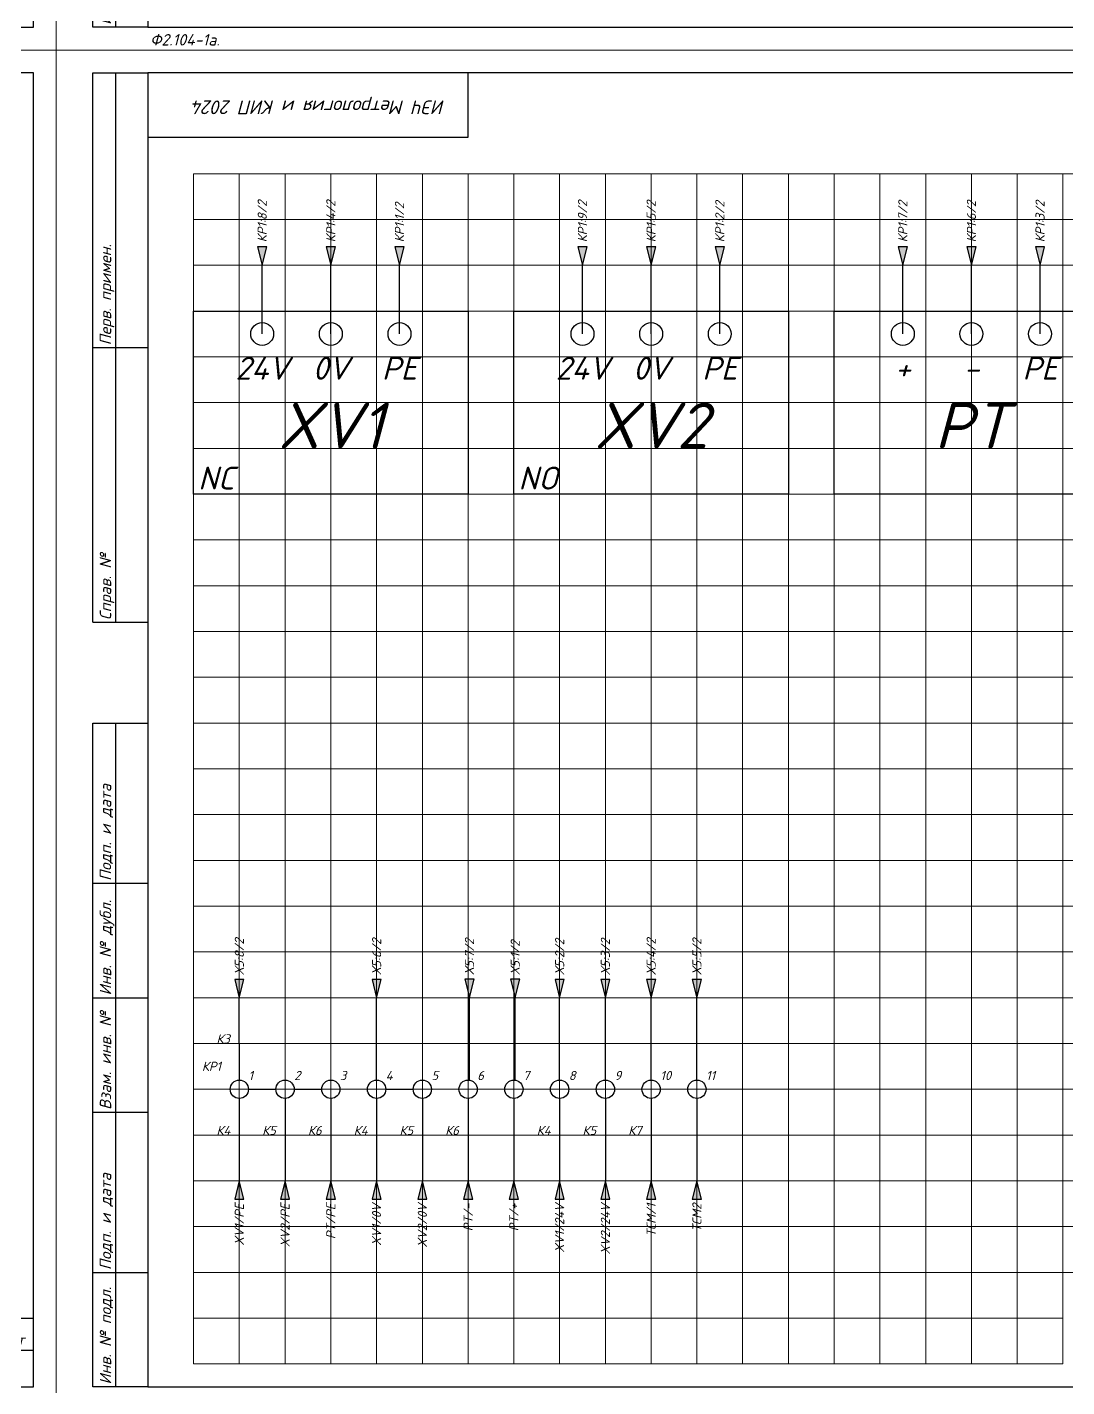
# Model space of a CAD drawing. Header units: millimetres. Extents: x 0 to 53000, y -591 to 24400.
# Drawn here: x 7153.6 to 7380.8, y -289 to 8 of the extents above; entities that cross this region are included whole.
import ezdxf
from ezdxf.enums import TextEntityAlignment as Align

# ---------------------------------------------------------------- set-up
doc = ezdxf.new("R2010")
doc.units = ezdxf.units.MM
for name, color, linetype, lineweight in [('4', 4, 'Continuous', 15), ('Основная', 7, 'Continuous', 30), ('Тонкая для кабелей', 7, 'Continuous', 15)]:
    doc.layers.add(name, color=color, linetype=linetype, lineweight=lineweight)
doc.layers.add('Обозначения контактов', color=7, linetype='Continuous')
doc.layers.add('Привязки', color=2, linetype='Continuous', lineweight=0, plot=False, transparency=0.8)
doc.layers.add('рамка', color=253, linetype='Continuous', lineweight=5, transparency=0.8)
doc.styles.add('WD_IEC', font='ISOCP2.shx', dxfattribs={"width": 0.9, "height": 4})
doc.styles.add('текст', font='isocpeui.ttf')

# ---------------------------------------------------------------- blocks, each defined once
blk = doc.blocks.new('*U110')
for p, q in [((8, 232), (8, 292)), ((8, 292), (20, 292)), ((13, 232), (13, 292)), ((90, 292), (90, 292)), ((90, 292), (90, 292)), ((90, 278), (90, 292)), ((90, 292), (90, 292)), ((90, 292), (90, 292)), ((90, 292), (90, 292)), ((20, 278), (90, 278)), ((8, 232), (20, 232)), ((8, 172), (8, 232)), ((13, 172), (13, 232)), ((8, 172), (20, 172)), ((8, 115), (8, 150)), ((8, 150), (20, 150)), ((13, 115), (13, 150)), ((8, 90), (8, 115)), ((8, 115), (20, 115)), ((13, 90), (13, 115)), ((8, 65), (8, 90)), ((8, 90), (20, 90)), ((13, 65), (13, 90)), ((8, 30), (8, 65)), ((8, 65), (20, 65)), ((13, 30), (13, 65)), ((8, 5), (8, 30)), ((8, 30), (20, 30)), ((13, 5), (13, 30)), ((230, 20), (415, 20)), ((230, 20), (230, 5)), ((237, 20), (237, 5)), ((247, 20), (247, 5)), ((270, 20), (270, 5)), ((285, 20), (285, 5)), ((295, 20), (295, 5)), ((405, 20), (405, 5)), ((415, 20), (415, 20)), ((415, 20), (415, 20)), ((405, 13), (415, 13)), ((230, 10), (295, 10)), ((20, 5), (8, 5)), ((230, 5), (295, 5)), ((415, 5), (415, 5)), ((415, 5), (415, 5)), ((415, 5), (415, 5)), ((415, 5), (415, 5)), ((415, 5), (415, 5)), ((415, 5), (415, 5)), ((415, 5), (415, 5))]:
    blk.add_line(p, q)
blk.add_lwpolyline([(20, 5), (415, 5), (415, 292), (20, 292)], close=True)
at = {"layer": '4'}
for p, q in [((230, 15), (295, 15)), ((415, 5), (415, 5)), ((415, 5), (415, 5)), ((415, 5), (415, 5)), ((415, 5), (415, 5)), ((415, 5), (415, 5)), ((415, 5), (415, 5)), ((415, 5), (415, 5)), ((415, 5), (415, 5)), ((415, 5), (415, 5))]:
    blk.add_line(p, q, dxfattribs=at)
at = {"layer": 'Привязки'}
blk.add_lwpolyline([(0, 0), (420, 0), (420, 297), (0, 297)], close=True, dxfattribs=at)
at = {"layer": 'рамка'}
blk.add_lwpolyline([(0, 297), (420, 297), (420, 0), (0, 0)], close=True, dxfattribs=at)
at = {"style": 'текст'}
for s, p in [('Перв. примен.', (12, 232.5)), ('Справ. №', (12, 172.5)), ('Подп. и дата', (12, 115.5)), ('Инв. № дубл.', (12, 90.5)), ('Взам. инв. №', (12, 65.5)), ('Подп. и дата', (12, 30.5)), ('Инв. № подл.', (12, 5.5))]:
    blk.add_text(s, height=2.5, rotation=90, dxfattribs=at).set_placement(p)
for s, height, p in [('Лист', 2.5, (405.5, 14)), ('Изм.', 2.5, (230.5, 6)), ('Лист', 2.5, (237.5, 6)), ('№ Докум.', 2.5, (247.5, 6)), ('Подп.', 2.5, (270.5, 6)), ('Дата', 2.5, (285.5, 6)), ('Ф2.104-1.', 0.005, (20, 4.99)), ('Ф2.104-1а.', 2.5, (20.5, 1)), ('Формат', 2.5, (365.5, 1)), ('А3', 2.5, (380.5, 1)), ('Разраб.', 0.0000135, (415, 5)), ('Пров.', 0.0000135, (415, 5)), ('Т.контр.', 0.0000135, (415, 5)), ('Н.контр.', 0.0000135, (415, 5)), ('Утв.', 0.0000135, (415, 5)), ('Лит.', 0.0000135, (415, 5)), ('Масса', 0.0000135, (415, 5)), ('Масштаб', 0.0000135, (415, 5)), ('Листов', 0.0000135, (415, 5)), ('А4', 0.025, (419.61, 0.01)), ('А2', 0.00833, (419.87, 0)), ('А1', 0.00625, (419.9, 0)), ('А0', 0.005, (419.92, 0))]:
    blk.add_text(s, height=height, dxfattribs=at).set_placement(p)
for tag, p, height in [('12', (90, 292), 0.00000373), ('13', (90, 292), 0.00000373), ('27', (90, 292), 0.00000522), ('29', (105, 249), 3.5), ('ИЗМ2', (230.5, 16), 2.5), ('ЛИСТИЗМ2', (237.5, 16), 2.5), ('№ДОКУМИЗМ2', (247.5, 16), 2.5), ('28', (415, 20), 0.0000438), ('ОБОЗНАЧЕНИЕ', (300, 11), 5), ('ИЗМ1', (230.5, 11), 2.5), ('ЛИСТИЗМ1', (237.5, 11), 2.5), ('№ДОКУМИЗМ1', (247.5, 11), 2.5), ('ПОДПИЗМ1', (270.5, 11), 2.5), ('ДАТАИЗМ1', (285.5, 11), 2.5), ('ДАТАНКОНТР', (285.5, 11), 2.5), ('ДАТАУТВ', (285.5, 6), 2.5), ('РАЗРАБ', (415, 5), 0.0000135), ('ЛИСТОВ', (415, 5), 0.0000135), ('ПРОВ', (415, 5), 0.0000135), ('ТКОНТР', (415, 5), 0.0000135), ('НКОНТР', (415, 5), 0.0000135), ('УТВ', (415, 5), 0.0000135), ('10', (415, 5), 0.0000135), ('11', (415, 5), 0.0000135), ('ПОДПИЗМ2', (415, 5), 0.0000135), ('ДАТАИЗМ2', (415, 5), 0.0000135), ('ИЗМ3', (415, 5), 0.0000135), ('ЛИСТИЗМ3', (415, 5), 0.0000135), ('№ДОКУМИЗМ3', (415, 5), 0.0000135), ('ПОДПИЗМ3', (415, 5), 0.0000135), ('ДАТАИЗМ3', (415, 5), 0.0000135), ('ИЗМ4', (415, 5), 0.0000135), ('ЛИСТИЗМ4', (415, 5), 0.0000135), ('№ДОКУМИЗМ4', (415, 5), 0.0000135), ('ПОДПИЗМ4', (415, 5), 0.0000135), ('ДАТАИЗМ4', (415, 5), 0.0000135), ('ДАТАРАЗРАБ', (415, 5), 0.0000135), ('ДАТАПРОВ', (415, 5), 0.0000135), ('ДАТАТКОНТР', (415, 5), 0.0000135)]:
    blk.add_attdef(tag, p, '', height=height, dxfattribs=at)
for tag, p, height, rotation in [('ОБОЗНАЧЕНИЕ-ВЕРХ', (85, 286), 3.5, 180), ('ПРИМЕНЯЕМОСТЬ', (19, 232.5), 2.5, 90), ('СПРАВ№', (19, 172.5), 2.5, 90), ('ДАТАУЧЁТАДУБЛ', (19, 115.5), 2.5, 90), ('ИНВ№ДУБЛ', (19, 90.5), 2.5, 90), ('ВЗАМИНВ№', (19, 65.5), 2.5, 90), ('ДАТАУЧЁТА', (19, 30.5), 2.5, 90), ('ИНВ№ПОДЛ', (19, 5.5), 2.5, 90)]:
    blk.add_attdef(tag, p, '', height=height, rotation=rotation, dxfattribs=at)
blk.add_attdef('30', text='', height=5, dxfattribs=at).set_placement((355, 34), align=Align.MIDDLE)
for tag, height, p in [('ЛИСТ', 2.5, (410, 9)), ('НАИМЕНОВАНИЕ1', 0.000027, (415, 5)), ('НАИМЕНОВАНИЕ2', 0.0000189, (415, 5)), ('НАИМЕНОВАНИЕ3', 0.0000189, (415, 5)), ('НАИМЕНОВАНИЕ4', 0.0000135, (415, 5)), ('МАССА', 0.0000189, (415, 5)), ('МАСШТАБ', 0.0000189, (415, 5)), ('МАТЕРИАЛ1', 0.0000135, (415, 5)), ('МАТЕРИАЛ2', 0.0000135, (415, 5)), ('МАТЕРИАЛ3', 0.0000135, (415, 5)), ('ПРЕДПРИЯТИЕ1', 0.0000189, (415, 5)), ('ПРЕДПРИЯТИЕ2', 0.0000189, (415, 5)), ('ПРЕДПРИЯТИЕ3', 0.0000189, (415, 5))]:
    blk.add_attdef(tag, text='', height=height, dxfattribs=at).set_placement(p, align=Align.CENTER)
for tag in ['ЛИТЕРА', 'ЛИТЕРА2', 'ЛИТЕРА3']:
    blk.add_attdef(tag, text='', height=0.0000135, dxfattribs=at).set_placement((415, 5), align=Align.RIGHT)
for tag in ['ИНДЕКС', 'ИНДЕКС2', 'ИНДЕКС3']:
    blk.add_attdef(tag, text='', height=0.0000135, dxfattribs=at).set_placement((415, 5), align=Align.TOP_LEFT)
blk = doc.blocks.new('VT0_02')
blk.add_circle((0, 0), 1.25)
at = {"style": 'WD_IEC', "flags": 1}
for tag, p in [('X2TERM01', (0, 1.25)), ('X4TERM01', (-1.25, 0)), ('X1TERM01', (1.25, 0)), ('X8TERM01', (0, -1.25))]:
    blk.add_attdef(tag, p, '', height=0.32, dxfattribs=at)

msp = doc.modelspace()

# ---------------------------------------------------------------- hatches: boundary and pattern name
at = {"layer": 'Основная'}
h = msp.add_hatch(color=256, dxfattribs=at)
h.dxf.hatch_style = 1
h.paths.add_polyline_path([(7205, -44), (7206, -40), (7205, -40)])
h.paths.add_polyline_path([(7205, -44), (7205, -40), (7204, -40)])
h = msp.add_hatch(color=256, dxfattribs=at)
h.dxf.hatch_style = 1
h.paths.add_polyline_path([(7220, -44), (7221, -40), (7220, -40)])
h.paths.add_polyline_path([(7220, -44), (7220, -40), (7219, -40)])
h = msp.add_hatch(color=256, dxfattribs=at)
h.dxf.hatch_style = 1
h.paths.add_polyline_path([(7235, -44), (7236, -40), (7235, -40)])
h.paths.add_polyline_path([(7235, -44), (7235, -40), (7234, -40)])
h = msp.add_hatch(color=256, dxfattribs=at)
h.dxf.hatch_style = 1
h.paths.add_polyline_path([(7275, -44), (7276, -40), (7275, -40)])
h.paths.add_polyline_path([(7275, -44), (7275, -40), (7274, -40)])
h = msp.add_hatch(color=256, dxfattribs=at)
h.dxf.hatch_style = 1
h.paths.add_polyline_path([(7290, -44), (7291, -40), (7290, -40)])
h.paths.add_polyline_path([(7290, -44), (7290, -40), (7289, -40)])
h = msp.add_hatch(color=256, dxfattribs=at)
h.dxf.hatch_style = 1
h.paths.add_polyline_path([(7305, -44), (7306, -40), (7305, -40)])
h.paths.add_polyline_path([(7305, -44), (7305, -40), (7304, -40)])
h = msp.add_hatch(color=256, dxfattribs=at)
h.dxf.hatch_style = 1
h.paths.add_polyline_path([(7345, -44), (7346, -40), (7345, -40)])
h.paths.add_polyline_path([(7345, -44), (7345, -40), (7344, -40)])
h = msp.add_hatch(color=256, dxfattribs=at)
h.dxf.hatch_style = 1
h.paths.add_polyline_path([(7360, -44), (7361, -40), (7360, -40)])
h.paths.add_polyline_path([(7360, -44), (7360, -40), (7359, -40)])
h = msp.add_hatch(color=256, dxfattribs=at)
h.dxf.hatch_style = 1
h.paths.add_polyline_path([(7375, -44), (7376, -40), (7375, -40)])
h.paths.add_polyline_path([(7375, -44), (7375, -40), (7374, -40)])
h = msp.add_hatch(color=256, dxfattribs=at)
h.dxf.hatch_style = 1
h.paths.add_polyline_path([(7200, -204), (7201, -200), (7200, -200)])
h.paths.add_polyline_path([(7200, -204), (7200, -200), (7199, -200)])
h = msp.add_hatch(color=256, dxfattribs=at)
h.dxf.hatch_style = 1
h.paths.add_polyline_path([(7230, -204), (7231, -200), (7230, -200)])
h.paths.add_polyline_path([(7230, -204), (7230, -200), (7229, -200)])
h = msp.add_hatch(color=256, dxfattribs=at)
h.dxf.hatch_style = 1
h.paths.add_polyline_path([(7250.29386, -203.97829), (7251.29386, -199.97829), (7250.29386, -199.97829)])
h.paths.add_polyline_path([(7250.29386, -203.97829), (7250.29386, -199.97829), (7249.29386, -199.97829)])
h = msp.add_hatch(color=256, dxfattribs=at)
h.dxf.hatch_style = 1
h.paths.add_polyline_path([(7260.29243, -203.97829), (7261.29243, -199.97829), (7260.29243, -199.97829)])
h.paths.add_polyline_path([(7260.29243, -203.97829), (7260.29243, -199.97829), (7259.29243, -199.97829)])
h = msp.add_hatch(color=256, dxfattribs=at)
h.dxf.hatch_style = 1
h.paths.add_polyline_path([(7270, -204), (7271, -200), (7270, -200)])
h.paths.add_polyline_path([(7270, -204), (7270, -200), (7269, -200)])
h = msp.add_hatch(color=256, dxfattribs=at)
h.dxf.hatch_style = 1
h.paths.add_polyline_path([(7280, -204), (7281, -200), (7280, -200)])
h.paths.add_polyline_path([(7280, -204), (7280, -200), (7279, -200)])
h = msp.add_hatch(color=256, dxfattribs=at)
h.dxf.hatch_style = 1
h.paths.add_polyline_path([(7290, -204), (7291, -200), (7290, -200)])
h.paths.add_polyline_path([(7290, -204), (7290, -200), (7289, -200)])
h = msp.add_hatch(color=256, dxfattribs=at)
h.dxf.hatch_style = 1
h.paths.add_polyline_path([(7300, -204), (7301, -200), (7300, -200)])
h.paths.add_polyline_path([(7300, -204), (7300, -200), (7299, -200)])
h = msp.add_hatch(color=256, dxfattribs=at)
h.dxf.hatch_style = 1
h.paths.add_polyline_path([(7200, -244), (7199, -248), (7200, -248)])
h.paths.add_polyline_path([(7200, -244), (7200, -248), (7201, -248)])
h = msp.add_hatch(color=256, dxfattribs=at)
h.dxf.hatch_style = 1
h.paths.add_polyline_path([(7210, -244), (7209, -248), (7210, -248)])
h.paths.add_polyline_path([(7210, -244), (7210, -248), (7211, -248)])
h = msp.add_hatch(color=256, dxfattribs=at)
h.dxf.hatch_style = 1
h.paths.add_polyline_path([(7220, -244), (7219, -248), (7220, -248)])
h.paths.add_polyline_path([(7220, -244), (7220, -248), (7221, -248)])
h = msp.add_hatch(color=256, dxfattribs=at)
h.dxf.hatch_style = 1
h.paths.add_polyline_path([(7230, -244), (7229, -248), (7230, -248)])
h.paths.add_polyline_path([(7230, -244), (7230, -248), (7231, -248)])
h = msp.add_hatch(color=256, dxfattribs=at)
h.dxf.hatch_style = 1
h.paths.add_polyline_path([(7240, -244), (7239, -248), (7240, -248)])
h.paths.add_polyline_path([(7240, -244), (7240, -248), (7241, -248)])
h = msp.add_hatch(color=256, dxfattribs=at)
h.dxf.hatch_style = 1
h.paths.add_polyline_path([(7250, -244), (7249, -248), (7250, -248)])
h.paths.add_polyline_path([(7250, -244), (7250, -248), (7251, -248)])
h = msp.add_hatch(color=256, dxfattribs=at)
h.dxf.hatch_style = 1
h.paths.add_polyline_path([(7260, -244), (7259, -248), (7260, -248)])
h.paths.add_polyline_path([(7260, -244), (7260, -248), (7261, -248)])
h = msp.add_hatch(color=256, dxfattribs=at)
h.dxf.hatch_style = 1
h.paths.add_polyline_path([(7270, -244), (7269, -248), (7270, -248)])
h.paths.add_polyline_path([(7270, -244), (7270, -248), (7271, -248)])
h = msp.add_hatch(color=256, dxfattribs=at)
h.dxf.hatch_style = 1
h.paths.add_polyline_path([(7280, -244), (7279, -248), (7280, -248)])
h.paths.add_polyline_path([(7280, -244), (7280, -248), (7281, -248)])
h = msp.add_hatch(color=256, dxfattribs=at)
h.dxf.hatch_style = 1
h.paths.add_polyline_path([(7290, -244), (7289, -248), (7290, -248)])
h.paths.add_polyline_path([(7290, -244), (7290, -248), (7291, -248)])
h = msp.add_hatch(color=256, dxfattribs=at)
h.dxf.hatch_style = 1
h.paths.add_polyline_path([(7300, -244), (7299, -248), (7300, -248)])
h.paths.add_polyline_path([(7300, -244), (7300, -248), (7301, -248)])

# ---------------------------------------------------------------- linework, layer by layer
for p, q in [((7204, -40), (7205, -44)), ((7206, -40), (7204, -40)), ((7205, -44), (7206, -40)), ((7219, -40), (7220, -44)), ((7221, -40), (7219, -40)), ((7220, -44), (7221, -40)), ((7234, -40), (7235, -44)), ((7236, -40), (7234, -40)), ((7235, -44), (7236, -40)), ((7274, -40), (7275, -44)), ((7276, -40), (7274, -40)), ((7275, -44), (7276, -40)), ((7289, -40), (7290, -44)), ((7291, -40), (7289, -40)), ((7290, -44), (7291, -40)), ((7304, -40), (7305, -44)), ((7306, -40), (7304, -40)), ((7305, -44), (7306, -40)), ((7344, -40), (7345, -44)), ((7346, -40), (7344, -40)), ((7345, -44), (7346, -40)), ((7359, -40), (7360, -44)), ((7361, -40), (7359, -40)), ((7360, -44), (7361, -40)), ((7374, -40), (7375, -44)), ((7376, -40), (7374, -40)), ((7375, -44), (7376, -40)), ((7205, -54), (7205, -44)), ((7220, -54), (7220, -44)), ((7235, -54), (7235, -44)), ((7275, -54), (7275, -44)), ((7290, -54), (7290, -44)), ((7305, -54), (7305, -44)), ((7345, -54), (7345, -44)), ((7360, -54), (7360, -44)), ((7375, -54), (7375, -44)), ((7205, -59), (7205, -54)), ((7220, -59), (7220, -54)), ((7235, -59), (7235, -54)), ((7275, -59), (7275, -54)), ((7290, -59), (7290, -54)), ((7305, -59), (7305, -54)), ((7345, -59), (7345, -54)), ((7360, -59), (7360, -54)), ((7375, -59), (7375, -54)), ((7199, -200), (7200, -204)), ((7201, -200), (7199, -200)), ((7200, -204), (7201, -200)), ((7229, -200), (7230, -204)), ((7231, -200), (7229, -200)), ((7230, -204), (7231, -200)), ((7249.29386, -199.97829), (7250.29386, -203.97829)), ((7251.29386, -199.97829), (7249.29386, -199.97829)), ((7250.29386, -203.97829), (7251.29386, -199.97829)), ((7259.29243, -199.97829), (7260.29243, -203.97829)), ((7261.29243, -199.97829), (7259.29243, -199.97829)), ((7260.29243, -203.97829), (7261.29243, -199.97829)), ((7269, -200), (7270, -204)), ((7271, -200), (7269, -200)), ((7270, -204), (7271, -200)), ((7279, -200), (7280, -204)), ((7281, -200), (7279, -200)), ((7280, -204), (7281, -200)), ((7289, -200), (7290, -204)), ((7291, -200), (7289, -200)), ((7290, -204), (7291, -200)), ((7299, -200), (7300, -204)), ((7301, -200), (7299, -200)), ((7300, -204), (7301, -200)), ((7200, -214), (7200, -204)), ((7230, -214), (7230, -204)), ((7250.29386, -213.97829), (7250.29386, -203.97829)), ((7260.29243, -213.97829), (7260.29243, -203.97829)), ((7270, -214), (7270, -204)), ((7280, -214), (7280, -204)), ((7290, -214), (7290, -204)), ((7300, -214), (7300, -204)), ((7200, -214), (7200, -222)), ((7230, -222), (7230, -214)), ((7250.29386, -221.97829), (7250.29386, -213.97829)), ((7260.29243, -221.97829), (7260.29243, -213.97829)), ((7270, -222), (7270, -214)), ((7280, -222), (7280, -214)), ((7290, -222), (7290, -214)), ((7300, -222), (7300, -214)), ((7202, -224), (7208, -224)), ((7212, -224), (7218, -224)), ((7232, -224), (7238, -224)), ((7200, -226), (7200, -244)), ((7210, -226), (7210, -244)), ((7220, -226), (7220, -244)), ((7230, -226), (7230, -244)), ((7240, -226), (7240, -244)), ((7250, -226), (7250, -244)), ((7260, -226), (7260, -244)), ((7270, -226), (7270, -244)), ((7280, -226), (7280, -244)), ((7290, -226), (7290, -244)), ((7300, -226), (7300, -244)), ((7200, -244), (7199, -248)), ((7201, -248), (7200, -244)), ((7210, -244), (7209, -248)), ((7211, -248), (7210, -244)), ((7220, -244), (7219, -248)), ((7221, -248), (7220, -244)), ((7230, -244), (7229, -248)), ((7231, -248), (7230, -244)), ((7240, -244), (7239, -248)), ((7241, -248), (7240, -244)), ((7250, -244), (7249, -248)), ((7251, -248), (7250, -244)), ((7260, -244), (7259, -248)), ((7261, -248), (7260, -244)), ((7270, -244), (7269, -248)), ((7271, -248), (7270, -244)), ((7280, -244), (7279, -248)), ((7281, -248), (7280, -244)), ((7290, -244), (7289, -248)), ((7291, -248), (7290, -244)), ((7300, -244), (7299, -248)), ((7301, -248), (7300, -244)), ((7199, -248), (7201, -248)), ((7209, -248), (7211, -248)), ((7219, -248), (7221, -248)), ((7229, -248), (7231, -248)), ((7239, -248), (7241, -248)), ((7249, -248), (7251, -248)), ((7259, -248), (7261, -248)), ((7269, -248), (7271, -248)), ((7279, -248), (7281, -248)), ((7289, -248), (7291, -248)), ((7299, -248), (7301, -248))]:
    msp.add_line(p, q, dxfattribs=at)
for points in [[(7190, -54), (7250, -54), (7250, -94), (7190, -94)], [(7260, -54), (7320, -54), (7320, -94), (7260, -94)], [(7330, -54), (7390, -54), (7390, -94), (7330, -94)]]:
    msp.add_lwpolyline(points, close=True, dxfattribs=at)
for centre in [(7200, -224), (7210, -224), (7220, -224), (7230, -224), (7240, -224), (7250, -224), (7260, -224), (7270, -224), (7280, -224), (7290, -224), (7300, -224)]:
    msp.add_circle(centre, 2, dxfattribs=at)
at = {"layer": 'Привязки'}
for p, q in [((7190, -24), (7560, -24)), ((7190, -284), (7190, -24)), ((7200, -24), (7200, -284)), ((7210, -24), (7210, -284)), ((7220, -24), (7220, -284)), ((7230, -24), (7230, -284)), ((7240, -24), (7240, -284)), ((7250, -24), (7250, -284)), ((7260, -24), (7260, -284)), ((7270, -24), (7270, -284)), ((7280, -24), (7280, -284)), ((7290, -24), (7290, -284)), ((7300, -24), (7300, -284)), ((7310, -24), (7310, -284)), ((7320, -24), (7320, -284)), ((7330, -24), (7330, -284)), ((7340, -24), (7340, -284)), ((7350, -24), (7350, -284)), ((7360, -24), (7360, -284)), ((7370, -24), (7370, -284)), ((7380, -24), (7380, -264)), ((7190, -34), (7560, -34)), ((7190, -44), (7560, -44)), ((7190, -54), (7560, -54)), ((7190, -64), (7560, -64)), ((7190, -74), (7560, -74)), ((7190, -84), (7560, -84)), ((7190, -94), (7560, -94)), ((7190, -104), (7560, -104)), ((7190, -114), (7560, -114)), ((7190, -124), (7560, -124)), ((7190, -134), (7560, -134)), ((7190, -144), (7560, -144)), ((7190, -154), (7560, -154)), ((7190, -164), (7560, -164)), ((7190, -174), (7560, -174)), ((7190, -184), (7560, -184)), ((7190, -194), (7560, -194)), ((7190, -204), (7560, -204)), ((7190, -214), (7560, -214)), ((7190, -224), (7560, -224)), ((7190, -234), (7560, -234)), ((7190, -244), (7560, -244)), ((7190, -254), (7560, -254)), ((7190, -264), (7380, -264)), ((7560, -264), (7380, -264)), ((7380, -264), (7380, -284)), ((7190, -274), (7380, -274)), ((7380, -284), (7190, -284))]:
    msp.add_line(p, q, dxfattribs=at)
at = {"layer": 'Тонкая для кабелей'}
for p, q in [((7302, -214), (7195, -214)), ((7202, -234), (7195, -234)), ((7212, -234), (7205, -234)), ((7222, -234), (7215, -234)), ((7232, -234), (7225, -234)), ((7242, -234), (7235, -234)), ((7262, -234), (7245, -234)), ((7272, -234), (7265, -234)), ((7282, -234), (7275, -234)), ((7302, -234), (7285, -234))]:
    msp.add_line(p, q, dxfattribs=at)

# ---------------------------------------------------------------- block references
ref = msp.add_blockref('*U110', (6740, 3))
ref.add_attrib('ОБОЗНАЧЕНИЕ', '15.01.31-1-2024', (7040, 14), dxfattribs={"height": 5, "style": 'текст'})
ref.add_attrib('ОБОЗНАЧЕНИЕ-ВЕРХ', '15.01.31-1-2024', (6825, 289), dxfattribs={"height": 3.5, "rotation": 180, "style": 'текст'})
ref.add_attrib('НАИМЕНОВАНИЕ1', 'Система', dxfattribs={"height": 0.0000189, "style": 'текст'}).set_placement((7154.99954, 8.00017), align=Align.CENTER)
ref.add_attrib('НАИМЕНОВАНИЕ2', 'автоматического управления', dxfattribs={"height": 0.0000189, "style": 'текст'}).set_placement((7154.99954, 8.00014), align=Align.CENTER)
ref.add_attrib('НАИМЕНОВАНИЕ3', 'уровнем', dxfattribs={"height": 0.0000189, "style": 'текст'}).set_placement((7154.99954, 8.00011), align=Align.CENTER)
ref.add_attrib('РАЗРАБ', 'Соловьев И. П.', (7154.99909, 8.00014), dxfattribs={"height": 0.0000108, "style": 'текст'})
ref.add_attrib('ЛИСТОВ', '3', (7154.99992, 8.00009), dxfattribs={"height": 0.0000135, "style": 'текст'})
ref.add_attrib('ЛИСТ', '3', dxfattribs={"height": 2.5, "style": 'текст'}).set_placement((7150, 12), align=Align.CENTER)
ref.add_attrib('МАТЕРИАЛ2', 'Принципиальная электрическая схема', dxfattribs={"height": 0.0000135, "style": 'текст'}).set_placement((7154.99954, 8.00003), align=Align.CENTER)
ref.add_attrib('ПРЕДПРИЯТИЕ1', 'ФГБОУ ДПО "Институт', dxfattribs={"height": 0.0000108, "style": 'текст'}).set_placement((7154.99986, 8.00006), align=Align.CENTER)
ref.add_attrib('ПРЕДПРИЯТИЕ2', 'развития профессионального', dxfattribs={"height": 0.0000108, "style": 'текст'}).set_placement((7154.99986, 8.00003), align=Align.CENTER)
ref.add_attrib('ПРЕДПРИЯТИЕ3', 'образования"', dxfattribs={"height": 0.0000108, "style": 'текст'}).set_placement((7154.99986, 8.00001), align=Align.CENTER)
ref = msp.add_blockref('*U110', (7160, 3))
ref.add_attrib('ОБОЗНАЧЕНИЕ', '15.01.31-1-2024', (7460, 14), dxfattribs={"height": 5, "style": 'текст'})
ref.add_attrib('ОБОЗНАЧЕНИЕ-ВЕРХ', '15.01.31-1-2024', (7245, 289), dxfattribs={"height": 3.5, "rotation": 180, "style": 'текст'})
ref.add_attrib('НАИМЕНОВАНИЕ1', 'Система', dxfattribs={"height": 0.0000189, "style": 'текст'}).set_placement((7574.99954, 8.00017), align=Align.CENTER)
ref.add_attrib('НАИМЕНОВАНИЕ2', 'автоматического управления', dxfattribs={"height": 0.0000189, "style": 'текст'}).set_placement((7574.99954, 8.00014), align=Align.CENTER)
ref.add_attrib('НАИМЕНОВАНИЕ3', 'уровнем', dxfattribs={"height": 0.0000189, "style": 'текст'}).set_placement((7574.99954, 8.00011), align=Align.CENTER)
ref.add_attrib('РАЗРАБ', 'Соловьев И. П.', (7574.99909, 8.00014), dxfattribs={"height": 0.0000108, "style": 'текст'})
ref.add_attrib('ЛИСТОВ', '3', (7574.99992, 8.00009), dxfattribs={"height": 0.0000135, "style": 'текст'})
ref.add_attrib('ЛИСТ', '4', dxfattribs={"height": 2.5, "style": 'текст'}).set_placement((7570, 12), align=Align.CENTER)
ref.add_attrib('МАТЕРИАЛ2', 'Принципиальная электрическая схема', dxfattribs={"height": 0.0000135, "style": 'текст'}).set_placement((7574.99954, 8.00003), align=Align.CENTER)
ref.add_attrib('ПРЕДПРИЯТИЕ1', 'ФГБОУ ДПО "Институт', dxfattribs={"height": 0.0000108, "style": 'текст'}).set_placement((7574.99986, 8.00006), align=Align.CENTER)
ref.add_attrib('ПРЕДПРИЯТИЕ2', 'развития профессионального', dxfattribs={"height": 0.0000108, "style": 'текст'}).set_placement((7574.99986, 8.00003), align=Align.CENTER)
ref.add_attrib('ПРЕДПРИЯТИЕ3', 'образования"', dxfattribs={"height": 0.0000108, "style": 'текст'}).set_placement((7574.99986, 8.00001), align=Align.CENTER)
ref = msp.add_blockref('*U110', (6740, -294))
ref.add_attrib('ОБОЗНАЧЕНИЕ', 'ИЭЧ Метрология и КИП 2024', (7040, -283), dxfattribs={"height": 5, "style": 'текст'})
ref.add_attrib('ОБОЗНАЧЕНИЕ-ВЕРХ', 'ИЭЧ Метрология и КИП 2024', (6825, -8), dxfattribs={"height": 3, "rotation": 180, "style": 'текст'})
ref.add_attrib('НАИМЕНОВАНИЕ1', 'Система', dxfattribs={"height": 0.0000189, "style": 'текст'}).set_placement((7154.99954, -288.99983), align=Align.CENTER)
ref.add_attrib('НАИМЕНОВАНИЕ2', 'автоматического управления', dxfattribs={"height": 0.0000189, "style": 'текст'}).set_placement((7154.99954, -288.99986), align=Align.CENTER)
ref.add_attrib('НАИМЕНОВАНИЕ3', 'уровнем', dxfattribs={"height": 0.0000189, "style": 'текст'}).set_placement((7154.99954, -288.99989), align=Align.CENTER)
ref.add_attrib('РАЗРАБ', 'Соловьев И. П.', (7154.99909, -288.99986), dxfattribs={"height": 0.0000108, "style": 'текст'})
ref.add_attrib('ЛИСТОВ', '3', (7154.99992, -288.99991), dxfattribs={"height": 0.0000135, "style": 'текст'})
ref.add_attrib('ЛИСТ', '3', dxfattribs={"height": 2.5, "style": 'текст'}).set_placement((7150, -285), align=Align.CENTER)
ref.add_attrib('МАТЕРИАЛ2', 'Принципиальная электрическая схема', dxfattribs={"height": 0.0000135, "style": 'текст'}).set_placement((7154.99954, -288.99997), align=Align.CENTER)
ref.add_attrib('ПРЕДПРИЯТИЕ1', 'ФГБОУ ДПО "Институт', dxfattribs={"height": 0.0000108, "style": 'текст'}).set_placement((7154.99986, -288.99994), align=Align.CENTER)
ref.add_attrib('ПРЕДПРИЯТИЕ2', 'развития профессионального', dxfattribs={"height": 0.0000108, "style": 'текст'}).set_placement((7154.99986, -288.99997), align=Align.CENTER)
ref.add_attrib('ПРЕДПРИЯТИЕ3', 'образования"', dxfattribs={"height": 0.0000108, "style": 'текст'}).set_placement((7154.99986, -288.99999), align=Align.CENTER)
ref = msp.add_blockref('*U110', (7160, -294))
ref.add_attrib('ОБОЗНАЧЕНИЕ', 'ИЭЧ Метрология и КИП 2024', (7460, -283), dxfattribs={"height": 5, "style": 'текст'})
ref.add_attrib('ОБОЗНАЧЕНИЕ-ВЕРХ', 'ИЭЧ Метрология и КИП 2024', (7245, -8), dxfattribs={"height": 3, "rotation": 180, "style": 'текст'})
ref.add_attrib('НАИМЕНОВАНИЕ1', 'Система', dxfattribs={"height": 0.0000189, "style": 'текст'}).set_placement((7574.99954, -288.99983), align=Align.CENTER)
ref.add_attrib('НАИМЕНОВАНИЕ2', 'автоматического управления', dxfattribs={"height": 0.0000189, "style": 'текст'}).set_placement((7574.99954, -288.99986), align=Align.CENTER)
ref.add_attrib('НАИМЕНОВАНИЕ3', 'уровнем', dxfattribs={"height": 0.0000189, "style": 'текст'}).set_placement((7574.99954, -288.99989), align=Align.CENTER)
ref.add_attrib('РАЗРАБ', 'Соловьев И. П.', (7574.99909, -288.99986), dxfattribs={"height": 0.0000108, "style": 'текст'})
ref.add_attrib('ЛИСТОВ', '3', (7574.99992, -288.99991), dxfattribs={"height": 0.0000135, "style": 'текст'})
ref.add_attrib('ЛИСТ', '4', dxfattribs={"height": 2.5, "style": 'текст'}).set_placement((7570, -285), align=Align.CENTER)
ref.add_attrib('МАТЕРИАЛ2', 'Принципиальная электрическая схема', dxfattribs={"height": 0.0000135, "style": 'текст'}).set_placement((7574.99954, -288.99997), align=Align.CENTER)
ref.add_attrib('ПРЕДПРИЯТИЕ1', 'ФГБОУ ДПО "Институт', dxfattribs={"height": 0.0000108, "style": 'текст'}).set_placement((7574.99986, -288.99994), align=Align.CENTER)
ref.add_attrib('ПРЕДПРИЯТИЕ2', 'развития профессионального', dxfattribs={"height": 0.0000108, "style": 'текст'}).set_placement((7574.99986, -288.99997), align=Align.CENTER)
ref.add_attrib('ПРЕДПРИЯТИЕ3', 'образования"', dxfattribs={"height": 0.0000108, "style": 'текст'}).set_placement((7574.99986, -288.99999), align=Align.CENTER)
at = {"layer": 'Обозначения контактов', "xscale": 2, "yscale": 2, "zscale": 2}
for p in [(7205, -59), (7220, -59), (7235, -59), (7275, -59), (7290, -59), (7305, -59), (7345, -59), (7360, -59), (7375, -59)]:
    msp.add_blockref('VT0_02', p, dxfattribs=at)

# ---------------------------------------------------------------- texts
at = {"layer": 'Основная', "char_height": 2, "rotation": 90, "style": 'текст'}
for s, width, heights, insert, attachment_point in [('КР1:8/2', 5.8793103, [0], (7204, -39), 1), ('КР1:4/2', 19.9920212, [3.7135], (7219, -39), 1), ('КР1:9/2', 5.8793103, [0], (7274, -39), 1), ('КР1:5/2', 5.8793103, [2], (7289, -39), 1), ('КР1:2/2', 5.8793103, [0], (7304, -39), 1), ('КР1:7/2', 5.8793103, [0], (7344, -39), 1), ('КР1:6/2', 5.8793103, [0], (7359, -39), 1), ('КР1:3/2', 5.8793103, [0], (7374, -39), 1), ('КР1:1/2', 16.8874105, [2.80008], (7234, -39), 1), ('Х5:8/2', 5.8793103, [0], (7199, -199), 1), ('Х5:6/2', 5.8793103, [0], (7229, -199), 1), ('Х5:7/2', 5.8793103, [0], (7249.29386, -198.97829), 1), ('Х5:1/2', 5.8793103, [0], (7259.29243, -198.97829), 1), ('Х5:2/2', 5.8793103, [0], (7269, -199), 1), ('Х5:3/2', 5.8793103, [0], (7279, -199), 1), ('Х5:4/2', 5.8793103, [0], (7289, -199), 1), ('Х5:5/2', 5.8793103, [0], (7299, -199), 1), ('XV1/PE', 6.9604084, [1.20329], (7201, -249), 9), ('XV2/PE', 6.9604084, [1.20329], (7211, -249), 9), ('PT/PE', 6.9604084, [1.20329], (7221, -249), 9), ('XV1/0V', 6.9604084, [1.20329], (7231, -249), 9), ('XV2/0V', 6.9604084, [1.20329], (7241, -249), 9), ('PT/-', 6.9604084, [1.20329], (7251, -249), 9), ('PT/+', 6.9604084, [1.20329], (7261, -249), 9), ('XV1/24V', 6.9604084, [1.20329], (7271, -249), 9), ('XV2/24V', 6.9604084, [1.20329], (7281, -249), 9), ('ТСМ/1', 6.9604084, [0.36489], (7291, -249), 9), ('ТСМ2', 6.9604084, [1.20329], (7301, -249), 9)]:
    msp.add_mtext_dynamic_manual_height_columns(s, width=width, gutter_width=200, heights=heights, dxfattribs=dict(at, insert=insert, attachment_point=attachment_point))
at = {"layer": 'Основная', "style": 'текст'}
for s, width, gutter_width, heights, insert, char_height, attachment_point in [('24V', 10, 15, [0], (7205, -64), 5, 2), ('0V', 10, 15, [0], (7220, -64), 5, 2), ('PE', 10, 15, [0], (7235, -64), 5, 2), ('24V', 10, 15, [0], (7275, -64), 5, 2), ('0V', 10, 15, [0], (7290, -64), 5, 2), ('PE', 10, 15, [0], (7305, -64), 5, 2), ('PE', 10, 15, [0], (7375, -64), 5, 2), ('+', 10, 15, [0], (7345, -64), 5, 2), ('-', 10, 15, [0], (7360, -64), 5, 2), ('XV1', 25, 200, [0], (7220, -74), 10, 2), ('XV2', 25, 200, [0], (7290, -74), 10, 2), ('PT', 25, 200, [0], (7360, -74), 10, 2), ('NC', 45, 200, [0], (7191, -93), 5, 7), ('NO', 45, 200, [0], (7261, -93), 5, 7), ('КР1', 10, 200, [1.58713], (7196, -220), 2, 9), ('1', 3, 200, [0], (7202, -222), 2, 7), ('2', 3, 200, [0], (7212, -222), 2, 7), ('3', 3, 200, [0], (7222, -222), 2, 7), ('4', 3, 200, [0], (7232, -222), 2, 7), ('5', 3, 200, [0], (7242, -222), 2, 7), ('6', 3, 200, [0], (7252, -222), 2, 7), ('7', 3, 200, [0], (7262, -222), 2, 7), ('8', 3, 200, [0], (7272, -222), 2, 7), ('9', 3, 200, [0], (7282, -222), 2, 7), ('10', 3, 200, [0], (7292, -222), 2, 7), ('11', 3, 200, [0], (7302, -222), 2, 7)]:
    msp.add_mtext_dynamic_manual_height_columns(s, width=width, gutter_width=gutter_width, heights=heights, dxfattribs=dict(at, insert=insert, char_height=char_height, attachment_point=attachment_point))
at = {"layer": 'Тонкая для кабелей', "char_height": 2, "attachment_point": 7, "style": 'текст'}
for s, insert in [('К3', (7195, -214)), ('К4', (7195, -234)), ('К5', (7205, -234)), ('К6', (7215, -234)), ('К4', (7225, -234)), ('К5', (7235, -234)), ('К6', (7245, -234)), ('К4', (7265, -234)), ('К5', (7275, -234)), ('К7', (7285, -234))]:
    msp.add_mtext_dynamic_manual_height_columns(s, width=10, gutter_width=200, heights=[0], dxfattribs=dict(at, insert=insert))

doc.saveas('drawing.dxf')
